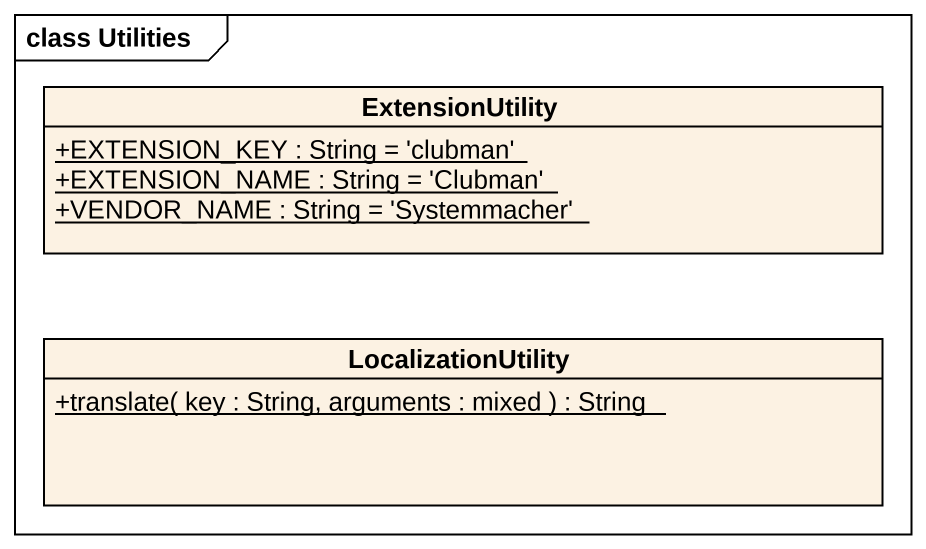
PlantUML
@startuml
mainframe class Utilities
hide circle
hide empty members
skinparam classAttributeIconSize 0
class ExtensionUtility {
  {static} +EXTENSION_KEY : String = 'clubman'
  {static} +EXTENSION_NAME : String = 'Clubman'
  {static} +VENDOR_NAME : String = 'Systemmacher'
}
class LocalizationUtility {
  {static} +translate( key : String, arguments : mixed ) : String
}
@enduml
